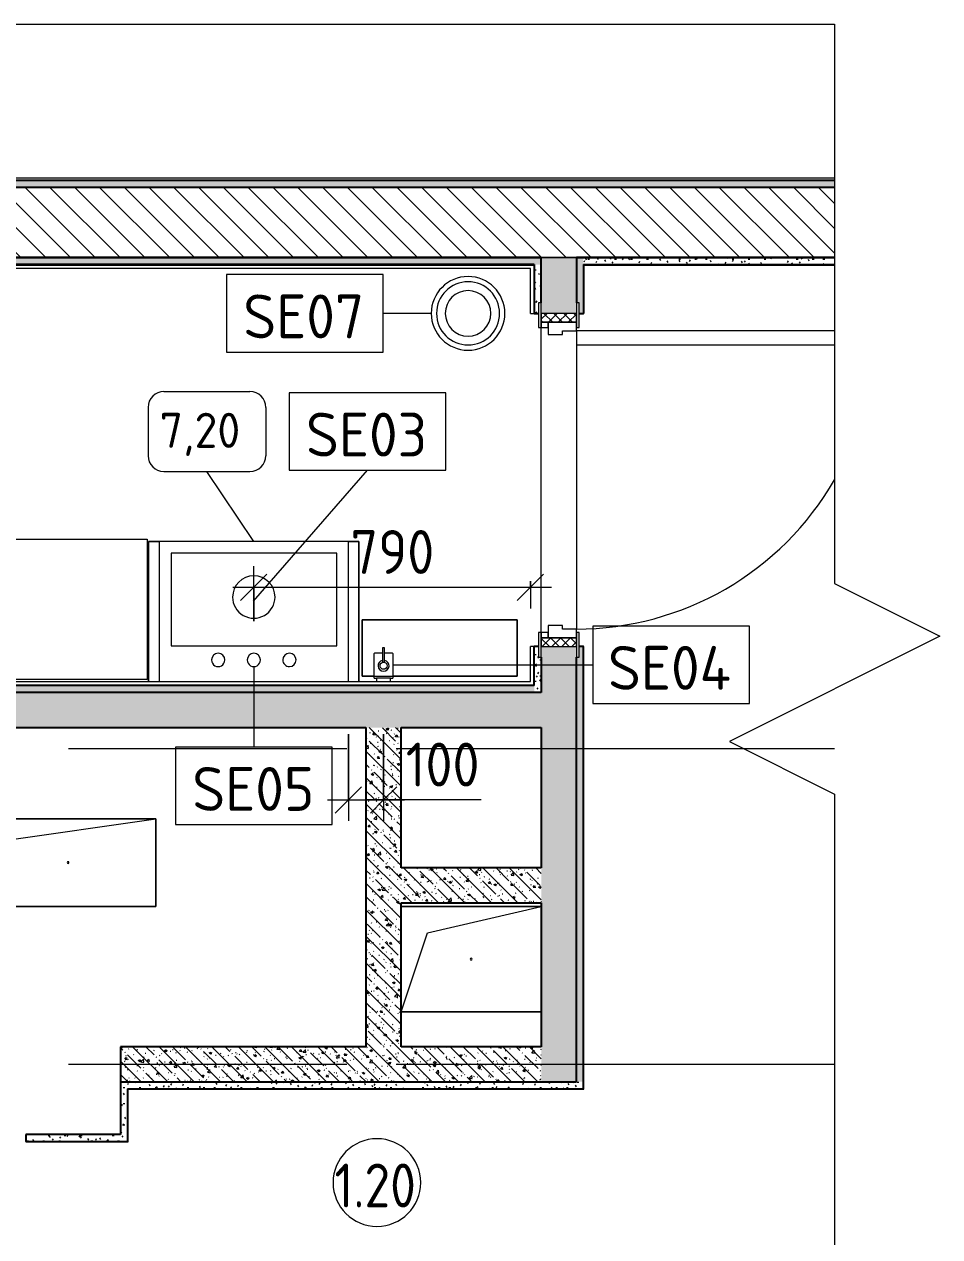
# Model space of a CAD drawing. Header units: millimetres. Extents: x 3991 to 282775, y -8553 to 29560.
# Drawn here: x 114607 to 117218, y 10608 to 14066 of the extents above; entities that cross this region are included whole.
import ezdxf

# ---------------------------------------------------------------- set-up
doc = ezdxf.new("R2010")
doc.units = ezdxf.units.MM
doc.linetypes.add('Осевая', pattern=[1587.5, 317.5, -238.125, 793.75, -238.125])
for name, color, linetype, lineweight in [('A-ANNO-DIMS', 7, 'Continuous', 9), ('A-ANNO-DIMS-50', 7, 'Continuous', 9), ('A-AREA-IDEN', 7, 'Continuous', 9), ('A-DETL-GENF', 7, 'Continuous', 9), ('A-DOOR', 7, 'Continuous', 9), ('A-DOOR-1', 7, 'Continuous', 15), ('A-DOOR-FRAM', 7, 'Continuous', 15), ('A-DOOR-FRAM-1', 7, 'Continuous', 9), ('A-GENM', 7, 'Continuous', 9), ('A-WALL', 7, 'Continuous', 9), ('I-FURN', 7, 'Continuous', 9), ('I-FURN-IDEN', 7, 'Continuous', 9), ('I-WALL', 7, 'Continuous', 9), ('P-SANR-FIXT-IDEN', 7, 'Continuous', 9), ('Оси', 7, 'Continuous', 9), ('Оси-2', 7, 'Осевая', 9)]:
    doc.layers.add(name, color=color, linetype=linetype, lineweight=lineweight)
for name, color, linetype, lineweight, true_color in [('A-GENM-1', 7, 'Continuous', 9, 0x4994b4), ('A-WALL-1', 7, 'Continuous', 25, 0x3c3c3c), ('A-WALL-FNSH-1', 7, 'Continuous', 15, 0x3c3c3c), ('P-SANR-FIXT-1', 7, 'Continuous', 15, 0x4994b4), ('P-SANR-FIXT-2', 7, 'Continuous', 9, 0x4994b4)]:
    doc.layers.add(name, color=color, linetype=linetype, lineweight=lineweight, true_color=true_color)
doc.styles.add('GOST Common', font='GOST_Common.ttf', dxfattribs={"height": 100})
doc.styles.add('GOST Common_1', font='GOST_Common.ttf', dxfattribs={"height": 125})
doc.styles.add('GOST Common_2', font='GOST_Common.ttf', dxfattribs={"width": 0.9, "height": 125})
doc.styles.add('ISOCPEUR', font='isocpeur.ttf', dxfattribs={"width": 0.9, "height": 125})
doc.dimstyles.new('ISO-2_5_0_9К_БОЛЬШОЙ', dxfattribs={"dimscale": 304.8, "dimtxt": 124.497647, "dimasz": 0.246063, "dimexe": 0.19685, "dimexo": 0.492126, "dimgap": 0, "dimtad": 1, "dimdec": 0, "dimrnd": 10, "dimzin": 0, "dimdsep": 46, "dimtxsty": 'ISOCPEUR', "dimblk1": 'OBLIQUE', "dimblk2": 'OBLIQUE', "dimsah": 1, "dimcen": 0.09, "dimdle": 0.19685, "dimazin": 0, "dimtfac": 1, "dimtdec": 4, "dimtix": 1, "dimtmove": 0, "dimatfit": 3, "dimfxl": 1, "dimtvp": 1, "dimtolj": 1, "dimtzin": 0, "dimarcsym": 2})
doc.dimstyles.new('ISO-2_5_0_9К_БОЛЬШОЙ_2', dxfattribs={"dimscale": 304.8, "dimtxt": 124.497647, "dimasz": 0.246063, "dimexe": 0.19685, "dimexo": 0.492126, "dimgap": 0, "dimtad": 1, "dimdec": 0, "dimrnd": 10, "dimzin": 0, "dimdsep": 46, "dimtxsty": 'ISOCPEUR', "dimblk1": 'OBLIQUE', "dimblk2": 'OBLIQUE', "dimsah": 1, "dimcen": 0.09, "dimdle": 0.19685, "dimazin": 0, "dimtfac": 1, "dimtdec": 4, "dimtix": 1, "dimtmove": 1, "dimatfit": 3, "dimfxl": 1, "dimtvp": 1, "dimtolj": 1, "dimtzin": 0, "dimarcsym": 2})
pattern_1 = [(135, (38902.026, 0), (-37.717076, -37.717076), [53.34, -8.89, 1.778, -8.89]), (135, (38902.026, 37.694), (-37.717076, -37.717076), []), (50, (38902.026, 0), (63.763904, -5.57885), [6.667, -73.342]), (355, (38902.026, 0), (-12.334876, 66.869514), [5.334, -58.674]), (100.451, (38907.34, -0.465), (51.43036, 61.29098), [5.667, -62.332]), (46.184, (38902.03, 17.78), (94.87722, -14.714836), [10.001, -110.014]), (96.636, (38909.93, 16.55), (83.09115, 86.5993), [8.5, -93.497]), (351.184, (38902.03, 17.78), (83.09204, 86.59928), [8.001, -88.011]), (21, (38910.916, 13.335), (53.064487, -35.792726), [6.667, -73.342]), (326, (38910.916, 13.335), (21.63066, 64.46546), [5.334, -58.674]), (71.451, (38915.34, 10.35), (74.69646, 28.672367), [5.667, -62.332]), (37.5, (38902.026, 0), (1.080413, 29.594271), [1.676, -56.286, 1.676, -57.887, -58.896]), (37.5, (38902.026, 0), (1.080413, 29.594271), [-117.526, 1.676, -57.22]), (7.5, (38902.026, 0), (23.386368, 35.063507), [1.676, -32.283, 1.676, -54.953, -22.447]), (7.5, (38902.026, 0), (23.386368, 35.063507), [-90.589, 1.676, -20.771]), (327.5, (38882.201, 0), (47.456567, -2.005468), [1.676, -20.549, 1.676, -67.666, -92.011]), (327.5, (38882.201, 0), (47.456567, -2.005468), [-91.567, 1.676, -90.335]), (317.5, (38873.31, 0), (51.844948, 8.89904), [1.676, -27.216, 1.676, -44.374, -65.341]), (317.5, (38873.31, 0), (51.844948, 8.89904), [-74.943, 1.676, -63.665])]
pattern_2 = [(0, (38902.026, 0), (60.96, 15.24), [5.029, -40.691, 5.029, -40.691, -243.84]), (0, (38902.026, 0), (60.96, 15.24), [-91.44, 5.029, -86.411, 5.029, -40.691, -106.68]), (0, (38902.026, 0), (60.96, 15.24), [-228.6, 5.029, -25.451, 5.029, -71.171]), (120, (38924.886, 7.62), (-43.6782272, 45.1729086), [5.029, -40.691, 5.029, -40.691, -243.84]), (120, (38924.886, 7.62), (-43.6782272, 45.1729086), [-91.44, 5.029, -86.411, 5.029, -40.691, -106.68]), (120, (38924.886, 7.62), (-43.6782272, 45.1729086), [-228.6, 5.029, -25.451, 5.029, -71.171]), (240, (38932.506, 38.1), (-17.2817728, -60.4129086), [5.029, -40.691, 5.029, -40.691, -243.84]), (240, (38932.506, 38.1), (-17.2817728, -60.4129086), [-91.44, 5.029, -86.411, 5.029, -40.691, -106.68]), (240, (38932.506, 38.1), (-17.2817728, -60.4129086), [-228.6, 5.029, -25.451, 5.029, -71.171])]

# ---------------------------------------------------------------- blocks, each defined once
blk = doc.blocks.new('110_Дверь_СКБ_1Ст_Внутренняя1 - Д-7_п__950x2100h_Туалет EW30-32892359-Фрагмент 1_9')
at = {"layer": 'A-DOOR'}
h = blk.add_hatch(dxfattribs=at)
h.set_pattern_fill('FP_52', color=256, style=0, pattern_type=2)
h.set_pattern_definition([(135, (1826.41, 114.685), (-14.14214, -14.14214), []), (225, (1826.41, 114.685), (14.14214, -14.14214), [])])
h.paths.add_polyline_path([(487.5, 50), (462.5, 50), (462.5, -50), (487.5, -50), (487.5, -4)])
at = {"layer": 'A-DOOR-FRAM-1'}
h = blk.add_hatch(dxfattribs=at)
h.set_pattern_fill('FP_53', color=256, style=0, pattern_type=2)
h.set_pattern_definition([(45, (-296.384, 114.685), (-14.1421, 14.1421), []), (135, (-296.384, 114.685), (-14.1421, -14.1421), [])])
h.paths.add_polyline_path([(-437.5, 50), (-462.5, 50), (-462.5, -50), (-437.5, -50), (-437.5, -4)])
at = {"layer": 'A-DOOR'}
blk.add_arc((-412.5, 50), 850, 360, 60.052, dxfattribs=at)
at = {"layer": 'A-DOOR-1'}
for p, q in [((-412.5, 786.5), (-412.5, 50)), ((-372.5, 50), (-372.5, 786.5)), ((-412.5, 50), (-372.5, 50))]:
    blk.add_line(p, q, dxfattribs=at)
at = {"layer": 'A-DOOR-FRAM'}
for p, q in [((-422.5, 58), (-492.5, 58)), ((-492.5, 58), (-492.5, 50)), ((-492.5, 50), (-422.5, 50)), ((-437.5, 50), (-462.5, 50)), ((-462.5, 50), (-462.5, -50)), ((-412.5, 50), (-437.5, 50)), ((-437.5, 50), (-437.5, -30)), ((-437.5, -50), (-437.5, 50)), ((-422.5, 50), (-437.5, 50)), ((-437.5, 50), (-437.5, 49)), ((-437.5, 49), (-422.5, 49)), ((-422.5, 50), (-422.5, 58)), ((-422.5, 49), (-422.5, 50)), ((-412.5, 10), (-412.5, 50)), ((437.5, 50), (437.5, 10)), ((462.5, 50), (437.5, 50)), ((517.5, 58), (447.5, 58)), ((447.5, 58), (447.5, 50)), ((462.5, 50), (447.5, 50)), ((447.5, 50), (447.5, 49)), ((447.5, 50), (517.5, 50)), ((447.5, 49), (462.5, 49)), ((462.5, -30), (462.5, 50)), ((487.5, 50), (462.5, 50)), ((462.5, 50), (462.5, -50)), ((462.5, 49), (462.5, 50)), ((487.5, -50), (487.5, 50)), ((517.5, 50), (517.5, 58)), ((-402.5, 10), (-412.5, 10)), ((-402.5, -30), (-402.5, 10)), ((437.5, 10), (427.5, 10)), ((427.5, 10), (427.5, -30)), ((-437.5, -30), (-402.5, -30)), ((-422.5, -30), (-437.5, -30)), ((-437.5, -30), (-437.5, -50)), ((-422.5, -50), (-422.5, -30)), ((427.5, -30), (462.5, -30)), ((462.5, -30), (447.5, -30)), ((447.5, -30), (447.5, -50)), ((462.5, -50), (462.5, -30)), ((-422.5, -50), (-492.5, -50)), ((-492.5, -50), (-492.5, -58)), ((-492.5, -58), (-422.5, -58)), ((-462.5, -50), (-437.5, -50)), ((-437.5, -50), (-422.5, -50)), ((-422.5, -58), (-422.5, -50)), ((447.5, -50), (462.5, -50)), ((517.5, -50), (447.5, -50)), ((447.5, -50), (447.5, -58)), ((447.5, -58), (517.5, -58)), ((462.5, -50), (487.5, -50)), ((517.5, -58), (517.5, -50))]:
    blk.add_line(p, q, dxfattribs=at)
blk = doc.blocks.new('GM_Отверстие прямоугольное _в плите_ - Отверстие-V87-Фрагмент 1_9')
at = {"layer": 'A-GENM'}
for p, q in [((-250, 125), (250, 125)), ((250, 125), (-250, 125)), ((-187.5, 62.5), (250, 125)), ((250, 125), (250, -125)), ((250, -125), (250, 125)), ((-250, -125), (-187.5, 62.5)), ((250, -125), (-250, -125)), ((-250, -125), (250, -125))]:
    blk.add_line(p, q, dxfattribs=at)
for start, end in [(360, 180), (180, 360)]:
    blk.add_arc((0, 0), 2.5, start, end, dxfattribs=at)
blk = doc.blocks.new('GM_Отверстие прямоугольное _в плите_ - Отверстие-21959489-Фрагмент 1_9')
at = {"layer": 'A-GENM'}
for p, q in [((-200, 150), (200, 150)), ((200, 150), (-200, 150)), ((-125, 75), (200, 150)), ((-200, -150), (-125, 75)), ((200, -150), (-200, -150)), ((-200, -150), (200, -150))]:
    blk.add_line(p, q, dxfattribs=at)
for start, end in [(360, 180), (180, 360)]:
    blk.add_arc((0, 0), 2.5, start, end, dxfattribs=at)
blk = doc.blocks.new('Стол базовый прямоугольный - 1_77-25647262-Фрагмент 1_9')
at = {"layer": 'I-FURN'}
for p, q in [((-300, 200), (300, 200)), ((-300, -200), (-300, 200)), ((300, 200), (300, -200)), ((300, -200), (-300, -200))]:
    blk.add_line(p, q, dxfattribs=at)
blk = doc.blocks.new('Мойка кухонная - Мойка Steel Hammer SH R 5151 GLOWE 2-25614168-Фрагмент 1_9')
at = {"layer": 'P-SANR-FIXT-2'}
for p, q in [((-270, 0), (-270, -400)), ((270, -400), (270, 0)), ((236.1, -102.3), (-236.6, -102.3)), ((-236.6, -102.3), (-236.6, -366.4)), ((236.1, -366.4), (236.1, -102.3)), ((-236.6, -366.4), (236.1, -366.4)), ((-270, -400), (270, -400))]:
    blk.add_line(p, q, dxfattribs=at)
for centre, radius, start, end in [((-101.6, -61.9), 19, 90, 180), ((-101.6, -61.9), 19, 180, 270), ((-101.6, -61.9), 19, 360, 90), ((-101.6, -61.9), 19.1, 270, 360), ((0, -61.9), 19, 360, 180), ((0, -61.9), 19, 180, 360), ((101.6, -61.9), 19.1, 360, 180), ((101.6, -61.9), 19.1, 180, 360), ((0, -241.3), 60.5, 360, 180), ((0, -241.3), 60.5, 180, 360)]:
    blk.add_arc(centre, radius, start, end, dxfattribs=at)
blk = doc.blocks.new('мусорная корзина - Round_ Metal-30590745-Фрагмент 1_9')
at = {"layer": 'P-SANR-FIXT-1'}
for radius, start, end in [(105, 0, 180), (90, 360, 180), (65, 0, 180), (105, 180, 360), (90, 180, 360), (65, 180, 360)]:
    blk.add_arc((0, 0), radius, start, end, dxfattribs=at)
blk = doc.blocks.new('TOY_Диспансер мыло - Дозатор Elegance new 11654 019001 хром-V92-Фрагмент 1_9')
at = {"layer": 'A-GENM-1'}
for p, q in [((97.5, 84.7), (97.5, 20.8)), ((122.2, 86.7), (99.5, 86.7)), ((122.2, 86.7), (102.9, 86.7)), ((127.9, 101.6), (122.2, 101.6)), ((122.2, 101.6), (122.2, 86.7)), ((122.2, 87.7), (122.2, 60.3)), ((127.9, 86.7), (127.9, 101.6)), ((127.9, 60.3), (127.9, 87.7)), ((146.9, 86.7), (127.9, 86.7)), ((150.5, 86.7), (127.9, 86.7)), ((152.5, 20.8), (152.5, 84.7)), ((97.5, 20.8), (97.5, 17)), ((99.5, 15), (105, 15)), ((145, 15), (105, 15)), ((105, 15), (105, 5.5)), ((145, 5.5), (145, 15)), ((145, 15), (150.5, 15)), ((152.5, 17), (152.5, 20.8))]:
    blk.add_line(p, q, dxfattribs=at)
blk.add_circle((125, 50.7), 10, dxfattribs=at)
for centre, radius, start, end in [((99.5, 84.7), 2, 90, 180), ((150.5, 84.7), 2, 360, 90), ((125, 50.7), 15.7, 100.4353, 79.365), ((99.5, 17), 2, 180, 270), ((150.5, 17), 2, 270, 360)]:
    blk.add_arc(centre, radius, start, end, dxfattribs=at)
blk = doc.blocks.new('DET_L_Линия разрыва - М100-30652791-Фрагмент 1_9')
at = {"layer": 'A-DETL-GENF'}
for p, q in [((1744.8, 300), (1594.8, 0)), ((2044.8, -300), (1744.8, 300)), ((1594.8, 0), (0, 0)), ((2194.8, 0), (2044.8, -300)), ((3789.7, 0), (2194.8, 0))]:
    blk.add_line(p, q, dxfattribs=at)
blk = doc.blocks.new('DET_L_Линия разрыва - М100-30660190-Фрагмент 1_9')
at = {"layer": 'A-DETL-GENF'}
blk.add_line((8187.9, 0), (0, 0), dxfattribs=at)
blk = doc.blocks.new('Марка_Помещения - Номер-25198446-Фрагмент 1_9')
at = {"layer": 'A-AREA-IDEN'}
for start, end in [(360, 180), (180, 360)]:
    blk.add_arc((0, 0), 2.5, start, end, dxfattribs=at)
blk = doc.blocks.new('М_сантехническая_рамка1 - В рамке-30590747-Фрагмент 1_9')
at = {"layer": 'P-SANR-FIXT-IDEN'}
for p, q in [((4.293, 2.24), (-4.639, 2.24)), ((-4.639, 2.24), (-4.639, -2.178)), ((4.293, -2.178), (4.293, 2.24)), ((-4.639, -2.178), (4.293, -2.178))]:
    blk.add_line(p, q, dxfattribs=at)
blk = doc.blocks.new('DIMBLOCK100-Фрагмент 1_9')
at = {"layer": 'A-ANNO-DIMS-50'}
for p, q in [((115261.8, 12363.1), (115261.8, 12520)), ((115201.8, 12460), (116110.8, 12460)), ((115261.8, 12460), (115261.8, 12363.1)), ((116050.8, 12477.2), (116050.8, 12400)), ((116050.8, 12460), (116050.8, 12477.2))]:
    blk.add_line(p, q, dxfattribs=at)
at = {"layer": 'A-ANNO-DIMS-50', "lineweight": 20}
for p, q in [((115261.8, 12460), (115299.3, 12497.5)), ((116050.8, 12460), (116088.3, 12497.5)), ((115261.8, 12460), (115224.3, 12422.5)), ((116050.8, 12460), (116013.3, 12422.5))]:
    blk.add_line(p, q, dxfattribs=at)
at = {"layer": 'A-ANNO-DIMS-50', "color": 0, "insert": (115537.8, 12623.3), "char_height": 125, "width": 284.429, "attachment_point": 1, "line_spacing_factor": 1.149209, "style": 'ISOCPEUR'}
blk.add_mtext('790', dxfattribs=at)
blk = doc.blocks.new('_Oblique')
at = {"color": 0, "linetype": 'ByBlock', "lineweight": -2}
blk.add_line((-0.5, -0.5), (0.5, 0.5), dxfattribs=at)
blk = doc.blocks.new('DIMBLOCK101-Фрагмент 1_9')
at = {"layer": 'A-ANNO-DIMS-50'}
for p, q in [((115531.8, 12041), (115531.8, 11793.8)), ((115531.8, 11853.8), (115531.8, 12041)), ((115631.8, 12040.8), (115631.8, 11793.8)), ((115631.8, 11853.8), (115631.8, 12040.8)), ((115471.8, 11853.8), (115691.8, 11853.8)), ((115645.1, 11853.8), (115581.8, 11853.8)), ((115910.5, 11853.8), (115645.1, 11853.8))]:
    blk.add_line(p, q, dxfattribs=at)
at = {"layer": 'A-ANNO-DIMS-50', "lineweight": 20}
for p, q in [((115531.8, 11853.8), (115569.3, 11891.3)), ((115631.8, 11853.8), (115669.3, 11891.3)), ((115531.8, 11853.8), (115494.3, 11816.3)), ((115631.8, 11853.8), (115594.3, 11816.3))]:
    blk.add_line(p, q, dxfattribs=at)
at = {"layer": 'A-ANNO-DIMS-50', "color": 0, "insert": (115695.1, 12017.1), "char_height": 125, "width": 258.572, "attachment_point": 1, "line_spacing_factor": 1.149209, "style": 'ISOCPEUR'}
blk.add_mtext('100', dxfattribs=at)
blk = doc.blocks.new('Марка_Мебель - В прямоуг_Balcon_Марка-25523697-Фрагмент 1_9')
at = {"layer": 'I-FURN-IDEN'}
for p, q in [((-2.455, 2.278), (2.455, 2.278)), ((-3.355, 1.378), (-3.355, -1.384)), ((3.355, 1.378), (3.355, -1.378)), ((-2.461, -2.278), (2.455, -2.278))]:
    blk.add_line(p, q, dxfattribs=at)
for centre, radius, start, end in [((-2.455, 1.378), 0.9, 90, 180), ((2.455, 1.378), 0.9, 0, 90), ((2.455, -1.378), 0.9, 270, 0), ((-2.461, -1.384), 0.893, 180, 270)]:
    blk.add_arc(centre, radius, start, end, dxfattribs=at)

msp = doc.modelspace()

# ---------------------------------------------------------------- hatches: boundary and pattern name
at = {"layer": 'I-WALL'}
h = msp.add_hatch(dxfattribs=at)
h.set_pattern_fill('FP_12', color=256, style=0, pattern_type=2)
h.set_pattern_definition([(135, (38902.026, 0), (-35.35534, -35.35534), [])])
h.paths.add_polyline_path([(116918.3, 13400), (116918.3, 13600), (107552, 13600), (107552, 13400), (116181.8, 13400)])
h = msp.add_hatch(dxfattribs=at)
h.set_pattern_fill('FP_13', color=256, style=0, pattern_type=2)
h.set_pattern_definition(pattern_2)
h.paths.add_polyline_path([(116918.3, 13600), (116918.3, 13620), (109712, 13620), (109712, 13600), (116127.9, 13600)])
h = msp.add_hatch(dxfattribs=at)
h.set_pattern_fill('FP_13', color=256, style=0, pattern_type=2)
h.set_pattern_definition(pattern_2)
h.paths.add_polyline_path([(116081.8, 13380), (116081.8, 13400), (112542, 13400), (112542, 13380), (116061.8, 13380)])
h = msp.add_hatch(dxfattribs=at)
h.set_pattern_fill('FP_13', color=256, style=0, pattern_type=2)
h.set_pattern_definition(pattern_2)
h.paths.add_polyline_path([(116061.8, 12160), (116081.8, 12160), (116081.8, 12261.1), (116073.8, 12261.1), (116073.8, 12291.1), (116061.8, 12291.1), (116061.8, 12178.4)])
h.paths.add_polyline_path([(116061.8, 13241.1), (116073.8, 13241.1), (116073.8, 13271.1), (116081.8, 13271.1), (116081.8, 13380), (116061.8, 13380), (116061.8, 13298.1)])
h = msp.add_hatch(dxfattribs=at)
h.set_pattern_fill('FP_15', color=256, style=0, pattern_type=2)
h.set_pattern_definition(pattern_1)
h.paths.add_polyline_path([(116081.8, 11050), (116181.8, 11050), (116181.8, 12291.1), (116081.8, 12291.1), (116081.8, 11150)])
h.paths.add_polyline_path([(116081.8, 13241.1), (116181.8, 13241.1), (116181.8, 13400), (116081.8, 13400), (116081.8, 13271.1)])
h = msp.add_hatch(dxfattribs=at)
h.set_pattern_fill('FP_13', color=256, style=0, pattern_type=2)
h.set_pattern_definition(pattern_2)
h.paths.add_polyline_path([(116201.8, 11050), (116201.8, 12291.1), (116189.8, 12291.1), (116189.8, 12261.1), (116181.8, 12261.1), (116181.8, 11050)])
h.paths.add_polyline_path([(116201.8, 13241.1), (116201.8, 13400), (116181.8, 13400), (116181.8, 13271.1), (116189.8, 13271.1), (116189.8, 13241.1)])
h = msp.add_hatch(dxfattribs=at)
h.set_pattern_fill('FP_13', color=256, style=0, pattern_type=2)
h.set_pattern_definition(pattern_2)
h.paths.add_polyline_path([(116918.3, 13380), (116918.3, 13400), (116201.8, 13400), (116201.8, 13380), (116214.9, 13380)])
h = msp.add_hatch(dxfattribs=at)
h.set_pattern_fill('FP_13', color=256, style=0, pattern_type=2)
h.set_pattern_definition(pattern_2)
h.paths.add_polyline_path([(116061.8, 12160), (116061.8, 12180), (114362, 12180), (114362, 12160), (115012.7, 12160)])
h = msp.add_hatch(dxfattribs=at)
h.set_pattern_fill('FP_15', color=256, style=0, pattern_type=2)
h.set_pattern_definition(pattern_1)
h.paths.add_polyline_path([(116081.8, 12060), (116081.8, 12160), (114382, 12160), (114382, 12060), (115681.8, 12060)])
h = msp.add_hatch(dxfattribs=at)
h.set_pattern_fill('FP_15', color=256, style=0, pattern_type=2)
h.set_pattern_definition(pattern_1)
h.paths.add_polyline_path([(115581.8, 11150), (115681.8, 11150), (115681.8, 12060), (115581.8, 12060)])
h = msp.add_hatch(dxfattribs=at)
h.set_pattern_fill('FP_15', color=256, style=0, pattern_type=2)
h.set_pattern_definition(pattern_1)
h.paths.add_polyline_path([(116081.8, 11560), (116081.8, 11660), (115681.8, 11660), (115681.8, 11560)])
h = msp.add_hatch(dxfattribs=at)
h.set_pattern_fill('FP_15', color=256, style=0, pattern_type=2)
h.set_pattern_definition(pattern_1)
h.paths.add_polyline_path([(116081.8, 11050), (116081.8, 11150), (114882, 11150), (114882, 11050), (115012.7, 11050)])
h = msp.add_hatch(dxfattribs=at)
h.set_pattern_fill('FP_13', color=256, style=0, pattern_type=2)
h.set_pattern_definition(pattern_2)
h.paths.add_polyline_path([(116201.8, 11030), (116201.8, 11050), (114882, 11050), (114882, 11030), (115012.7, 11030)])
h = msp.add_hatch(dxfattribs=at)
h.set_pattern_fill('FP_13', color=256, style=0, pattern_type=2)
h.set_pattern_definition(pattern_2)
h.paths.add_polyline_path([(114902, 10900), (114902, 11030), (114882, 11030), (114882, 10900)])
h = msp.add_hatch(dxfattribs=at)
h.set_pattern_fill('FP_13', color=256, style=0, pattern_type=2)
h.set_pattern_definition(pattern_2)
h.paths.add_polyline_path([(114612, 10880), (114902, 10880), (114902, 10900), (114612, 10900)])

# ---------------------------------------------------------------- linework, layer by layer
at = {"layer": 'A-WALL'}
msp.add_line((116181.8, 13400), (116081.8, 13400), dxfattribs=at)
at = {"layer": 'A-WALL-1'}
for p, q in [((116918.3, 13600), (109712, 13600)), ((116918.3, 13620), (109732, 13620)), ((112522, 13400), (116081.8, 13400)), ((116081.8, 13400), (112522, 13400)), ((116061.8, 13380), (112542, 13380)), ((116061.8, 13380), (116061.8, 13241.1)), ((116081.8, 13271.1), (116081.8, 13400)), ((116181.8, 13400), (116918.3, 13400)), ((116181.8, 13400), (116181.8, 13271.1)), ((116918.3, 13400), (116181.8, 13400)), ((116201.8, 13380), (116918.3, 13380)), ((116201.8, 13380), (116201.8, 13241.1)), ((116061.8, 13241.1), (116073.8, 13241.1)), ((116189.8, 13241.1), (116201.8, 13241.1)), ((116073.8, 12291.1), (116061.8, 12291.1)), ((116061.8, 12180), (116061.8, 12291.1)), ((116201.8, 12291.1), (116189.8, 12291.1)), ((116201.8, 11030), (116201.8, 12291.1)), ((116081.8, 12261.1), (116081.8, 12160)), ((116181.8, 11050), (116181.8, 12261.1)), ((116061.8, 12180), (114362, 12180)), ((116081.8, 12160), (114382, 12160)), ((114482, 12060), (115581.8, 12060)), ((115581.8, 12060), (115581.8, 11150)), ((115681.8, 12060), (116081.8, 12060)), ((115681.8, 11660), (115681.8, 12060)), ((116081.8, 12060), (116081.8, 11660)), ((116081.8, 11660), (115681.8, 11660)), ((115681.8, 11150), (115681.8, 11560)), ((115681.8, 11560), (116081.8, 11560)), ((116081.8, 11560), (116081.8, 11150)), ((115581.8, 11150), (114882, 11150)), ((114882, 11150), (114882, 10900)), ((116081.8, 11150), (115681.8, 11150)), ((114882, 11050), (116181.8, 11050)), ((114902, 11030), (116201.8, 11030)), ((114902, 11030), (114902, 10880)), ((114882, 10900), (114612, 10900)), ((114612, 10900), (114612, 10880)), ((114612, 10880), (114902, 10880))]:
    msp.add_line(p, q, dxfattribs=at)
at = {"layer": 'A-WALL-FNSH-1'}
for p, q in [((109732, 13628), (116918.3, 13628)), ((112543, 13379), (116060.8, 13379)), ((116060.8, 13379), (116060.8, 13241.1)), ((116202.8, 13379), (116918.3, 13379)), ((116202.8, 13241.1), (116202.8, 13379)), ((116060.8, 13241.1), (116061.8, 13241.1)), ((116201.8, 13241.1), (116202.8, 13241.1)), ((116061.8, 12291.1), (116060.8, 12291.1)), ((116060.8, 12291.1), (116060.8, 12181)), ((116202.8, 12291.1), (116201.8, 12291.1)), ((116202.8, 11029), (116202.8, 12291.1)), ((116060.8, 12181), (114361, 12181)), ((114903, 11029), (116202.8, 11029)), ((114903, 10879), (114903, 11029)), ((114612, 10880), (114612, 10879)), ((114612, 10879), (114903, 10879))]:
    msp.add_line(p, q, dxfattribs=at)
at = {"layer": 'I-FURN'}
for p, q in [((115561.8, 12591), (114961.8, 12591)), ((114961.8, 12591), (114961.8, 12191)), ((114961.8, 12191), (114961.8, 12591)), ((114961.8, 12591), (114991.8, 12591)), ((115531.8, 12591), (115561.8, 12591)), ((115561.8, 12191), (115561.8, 12591)), ((115561.8, 12591), (115561.8, 12191)), ((116013, 12367.7), (115570.7, 12367.7)), ((115570.7, 12367.7), (115570.7, 12206.3)), ((115570.7, 12206.3), (115570.7, 12367.7)), ((115570.7, 12367.7), (116013, 12367.7)), ((116013, 12206.3), (116013, 12367.7)), ((116013, 12367.7), (116013, 12206.3)), ((115570.7, 12206.3), (116013, 12206.3)), ((115604.3, 12206.3), (115570.7, 12206.3)), ((116013, 12206.3), (115659.3, 12206.3))]:
    msp.add_line(p, q, dxfattribs=at)
at = {"layer": 'I-FURN-IDEN'}
msp.add_line((115261.8, 12591), (115128, 12790.3), dxfattribs=at)
at = {"layer": 'I-WALL'}
for p, q in [((116050.8, 13369), (112553, 13369)), ((116050.8, 13241.1), (116050.8, 13369)), ((116050.8, 13241.1), (116060.8, 13241.1)), ((116081.8, 12331.1), (116081.8, 13201.1)), ((116181.8, 13151.1), (116181.8, 12341.1)), ((116050.8, 12191), (116050.8, 12291.1)), ((116060.8, 12291.1), (116050.8, 12291.1)), ((114351, 12191), (116050.8, 12191))]:
    msp.add_line(p, q, dxfattribs=at)
at = {"layer": 'P-SANR-FIXT-IDEN'}
for p, q in [((115767.9, 13241.1), (115630.7, 13241.1)), ((115261.3, 12420.8), (115586.3, 12793.7)), ((115659.3, 12239), (116229.2, 12239)), ((115261.8, 12231.4), (115261.8, 12004.2))]:
    msp.add_line(p, q, dxfattribs=at)
at = {"layer": 'Оси'}
for p, q in [((115668.3, 13400), (116918.3, 13400)), ((115668.3, 12000), (116918.3, 12000)), ((115668.3, 11100), (116918.3, 11100))]:
    msp.add_line(p, q, dxfattribs=at)
at = {"layer": 'Оси-2'}
for p, q in [((99890.5, 13400), (115668.3, 13400)), ((99890.5, 12000), (115668.3, 12000)), ((99890.5, 11100), (115668.3, 11100))]:
    msp.add_line(p, q, dxfattribs=at)

# ---------------------------------------------------------------- block references
at = {"layer": 'A-AREA-IDEN', "xscale": 49.99999999999998, "yscale": 49.99999999999998, "zscale": 49.99999999999998}
msp.add_blockref('Марка_Помещения - Номер-25198446-Фрагмент 1_9', (115612.9, 10762.6), dxfattribs=at)
at = {"layer": 'A-DETL-GENF'}
for name, p, rotation in [('DET_L_Линия разрыва - М100-30660190-Фрагмент 1_9', (116918.3, 14065.5), 180), ('DET_L_Линия разрыва - М100-30652791-Фрагмент 1_9', (116918.3, 10275.8), 89.99999999999991)]:
    msp.add_blockref(name, p, dxfattribs=dict(at, rotation=rotation))
at = {"layer": 'A-DOOR', "rotation": 270}
msp.add_blockref('110_Дверь_СКБ_1Ст_Внутренняя1 - Д-7_п__950x2100h_Туалет EW30-32892359-Фрагмент 1_9', (116131.8, 12778.6), dxfattribs=at)
at = {"layer": 'A-GENM'}
for name, p in [('GM_Отверстие прямоугольное _в плите_ - Отверстие-V87-Фрагмент 1_9', (114732, 11675)), ('GM_Отверстие прямоугольное _в плите_ - Отверстие-21959489-Фрагмент 1_9', (115881.8, 11400))]:
    msp.add_blockref(name, p, dxfattribs=at)
at = {"layer": 'I-FURN'}
msp.add_blockref('Стол базовый прямоугольный - 1_77-25647262-Фрагмент 1_9', (114657.7, 12397.4), dxfattribs=at)
at = {"layer": 'I-FURN-IDEN', "xscale": 49.99999999999998, "yscale": 49.99999999999998, "zscale": 49.99999999999998}
msp.add_blockref('Марка_Мебель - В прямоуг_Balcon_Марка-25523697-Фрагмент 1_9', (115128, 12904.2), dxfattribs=at)
at = {"layer": 'P-SANR-FIXT-1'}
for name, p in [('мусорная корзина - Round_ Metal-30590745-Фрагмент 1_9', (115872.9, 13241.1)), ('TOY_Диспансер мыло - Дозатор Elegance new 11654 019001 хром-V92-Фрагмент 1_9', (115506.8, 12185.5))]:
    msp.add_blockref(name, p, dxfattribs=at)
at = {"layer": 'P-SANR-FIXT-1', "rotation": 180}
msp.add_blockref('Мойка кухонная - Мойка Steel Hammer SH R 5151 GLOWE 2-25614168-Фрагмент 1_9', (115261.8, 12191), dxfattribs=at)
at = {"layer": 'P-SANR-FIXT-IDEN', "xscale": 49.99999999999998, "yscale": 49.99999999999998, "zscale": 49.99999999999998}
for p in [(115416, 13239.6), (115594.9, 12902.6), (116461.2, 12237.4), (115270.5, 11892.2)]:
    msp.add_blockref('М_сантехническая_рамка1 - В рамке-30590747-Фрагмент 1_9', p, dxfattribs=at)

# ---------------------------------------------------------------- texts
at = {"layer": 'A-AREA-IDEN', "insert": (115492, 10816.9), "char_height": 125, "width": 303.038, "attachment_point": 1, "style": 'GOST Common_2'}
msp.add_mtext('1.20', dxfattribs=at)
at = {"layer": 'I-FURN-IDEN', "insert": (114993.3, 12957.7), "char_height": 100, "width": 308.65, "attachment_point": 1, "style": 'GOST Common'}
msp.add_mtext('7,20', dxfattribs=at)
at = {"layer": 'P-SANR-FIXT-IDEN', "char_height": 125, "attachment_point": 1, "style": 'GOST Common_1'}
for s, insert, width in [('SE07', (115231.7, 13295), 444.937), ('SE03', (115410.6, 12958), 444.937), ('SE04', (116271.9, 12292.8), 456.962), ('SE05', (115086.2, 11947.6), 444.937)]:
    msp.add_mtext(s, dxfattribs=dict(at, insert=insert, width=width))

# ---------------------------------------------------------------- dimensions: what is measured, and where the dimension line sits
at = {"layer": 'A-ANNO-DIMS'}
dim = msp.add_linear_dim(base=(116050.8, 12460), p1=(115261.8, 12513.1), p2=(116050.8, 12327.2), dimstyle='ISO-2_5_0_9К_БОЛЬШОЙ', override={"dimpost": '<>', "dimfxl": 810.599837}, dxfattribs=at)
dim.commit()
dim.dimension.update_dxf_attribs({"geometry": 'DIMBLOCK100-Фрагмент 1_9', "text_midpoint": (115656.3, 12522.5)})
dim = msp.add_linear_dim(base=(115631.8, 11853.8), p1=(115531.8, 12191), p2=(115631.8, 12190.8), dimstyle='ISO-2_5_0_9К_БОЛЬШОЙ_2', override={"dimpost": '<>', "dimfxl": 100.000122}, dxfattribs=at)
dim.commit()
dim.dimension.update_dxf_attribs({"geometry": 'DIMBLOCK101-Фрагмент 1_9', "text_midpoint": (115824.3, 11933.7), "dimtype": 160})

doc.saveas('drawing.dxf')
